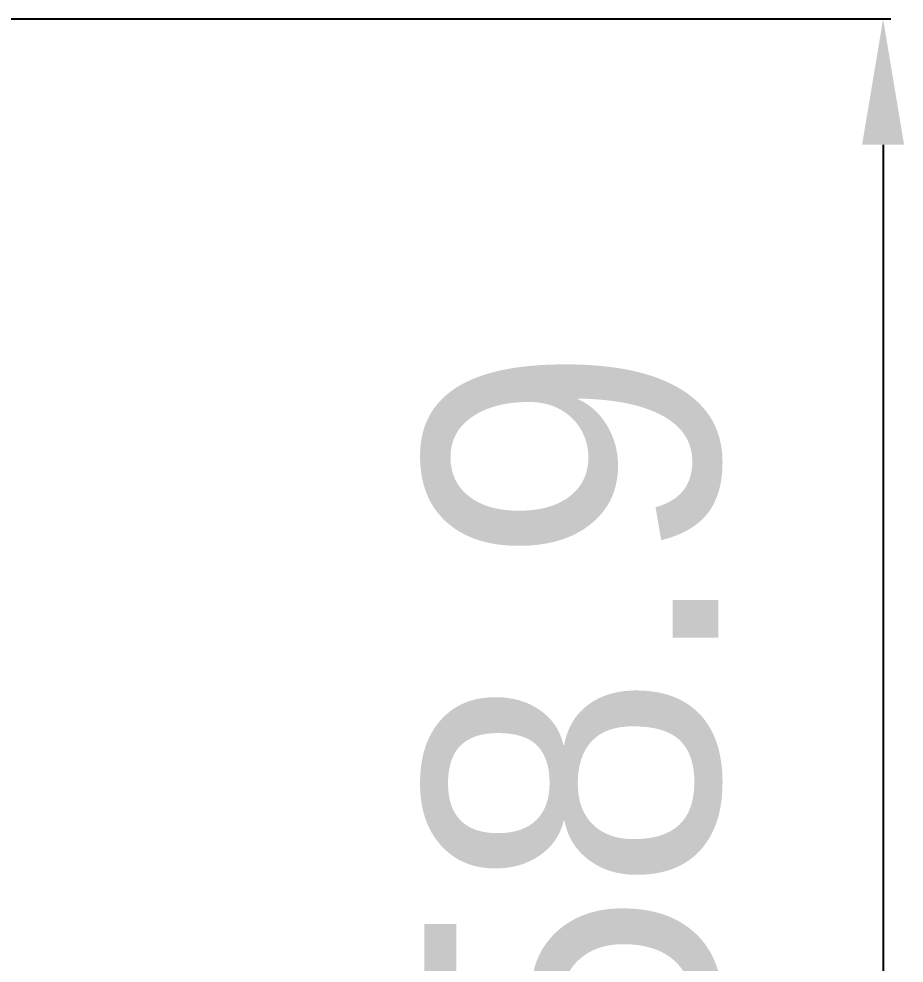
# Model space of a CAD drawing. Header units: millimetres. Extents: x 4086 to 8300, y 123 to 1549.
# Drawn here: x 7045.2 to 7108.4, y 1046 to 1113.5 of the extents above; entities that cross this region are included whole.
import ezdxf

# ---------------------------------------------------------------- set-up
doc = ezdxf.new("R2010")
doc.units = ezdxf.units.MM
doc.layers.add('尺寸', color=3, linetype='Continuous')
doc.styles.add('思源黑', font='SourceHanSansCN-Normal.ttf')
doc.dimstyles.get("Standard").update_dxf_attribs({"dimscale": 6, "dimtxt": 7, "dimasz": 3, "dimexe": 0.18, "dimexo": 0.0625, "dimgap": 0.8, "dimtad": 1, "dimtoh": 1, "dimdec": 1, "dimzin": 0, "dimdsep": 46, "dimtxsty": '思源黑', "dimcen": 0.09, "dimclrd": 256, "dimclre": 256, "dimclrt": 256, "dimadec": 0, "dimazin": 2, "dimtfac": 1, "dimtdec": 1, "dimtofl": 0, "dimtmove": 0, "dimatfit": 3, "dimfxl": 1, "dimtolj": 1, "dimtzin": 0, "dimarcsym": 0})

# ---------------------------------------------------------------- blocks, each defined once
blk = doc.blocks.new('*D485')
at = {"layer": 'Defpoints', "color": 0}
for p in [(7014.166, 1113.468), (7016.427, 954.612), (7106.931, 954.612)]:
    blk.add_point(p, dxfattribs=at)
at = {"layer": '尺寸', "lineweight": -2}
for p, q in [((7014.354, 1113.468), (7107.471, 1113.468)), ((7106.931, 1104.468), (7106.931, 963.612)), ((7016.615, 954.612), (7107.471, 954.612))]:
    blk.add_line(p, q, dxfattribs=at)
at = {"layer": '尺寸'}
for points in [[(7108.431, 1104.468), (7105.431, 1104.468), (7106.931, 1113.468)], [(7105.431, 963.612), (7108.431, 963.612), (7106.931, 954.612)]]:
    blk.add_solid(points, dxfattribs=at)
at = {"layer": '尺寸', "insert": (7084.808, 1054.965), "char_height": 21, "attachment_point": 5, "rotation": 90, "style": '思源黑'}
blk.add_mtext('\\A1;158.9', dxfattribs=at)

msp = doc.modelspace()

# ---------------------------------------------------------------- dimensions: what is measured, and where the dimension line sits
at = {"layer": '尺寸'}
dim = msp.add_linear_dim(base=(7106.931, 954.612), p1=(7014.166, 1113.468), p2=(7016.427, 954.612), angle=90, dimstyle='Standard', override={"dimscale": 3, "dimtxt": 7, "dimtxsty": '思源黑'}, dxfattribs=at)
dim.commit()
dim.dimension.update_dxf_attribs({"geometry": '*D485', "text_midpoint": (7106.931, 1054.965), "dimtype": 160})

doc.saveas('drawing.dxf')
